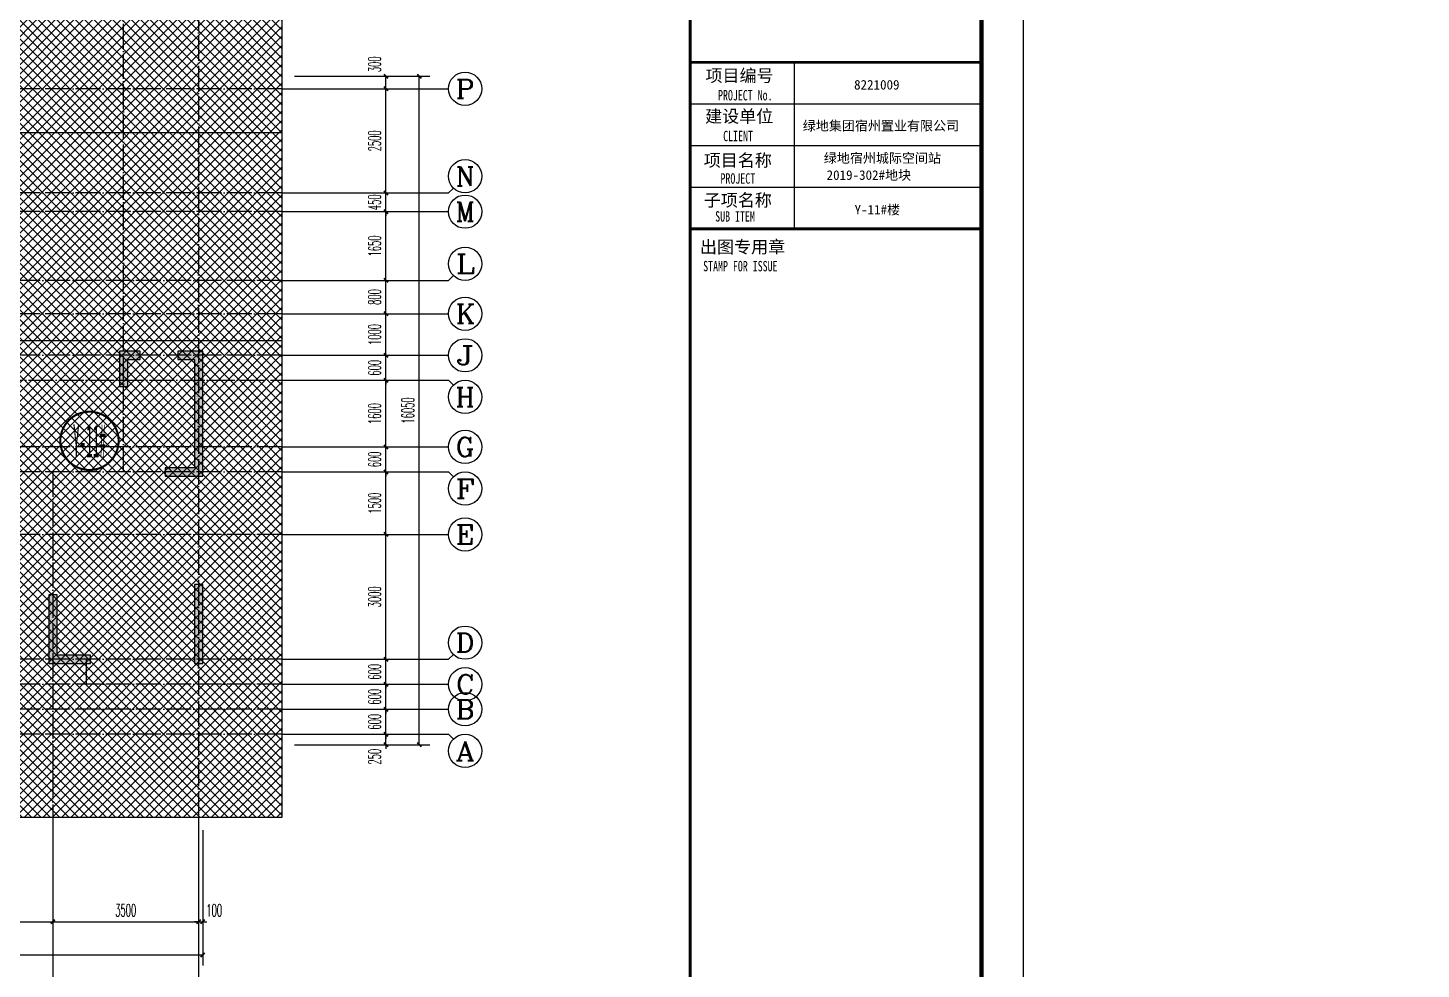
# Model space of a CAD drawing. Extents: x 27938 to 1507990, y 110129 to 923079.
# Drawn here: x 648709 to 682166, y 580484 to 603087 of the extents above; entities that cross this region are included whole.
import ezdxf
from ezdxf.enums import TextEntityAlignment as Align
from ezdxf.xclip import XClip

# ---------------------------------------------------------------- set-up
doc = ezdxf.new("R2010")
doc.units = 0
doc.header["$LTSCALE"] = 1000
doc.header["$MEASUREMENT"] = 0
doc.header["$XCLIPFRAME"] = 0
doc.linetypes.add('DOTE', pattern=[2.42, 2, -0.2, 0.02, -0.2])
for name, color, linetype in [('AXIS', 3, 'Continuous'), ('AXIS_TEXT', 7, 'Continuous'), ('COLUMN', 9, 'Continuous'), ('DIM_IDEN', 67, 'Continuous'), ('DOTE', 1, 'Continuous'), ('PUB_HATCH', 8, 'Continuous'), ('图框', 140, 'Continuous'), ('图签文字', 147, 'Continuous')]:
    doc.layers.add(name, color=color, linetype=linetype)
doc.layers.add('yichutu', color=7, linetype='Continuous', true_color=0xffffff, plot=False)
doc.layers.add('图签', color=147, linetype='Continuous', lineweight=18)
doc.layers.add('填充', color=251, linetype='Continuous', lineweight=5)
doc.styles.add('_TCH_AXIS', font='COMPLEX', dxfattribs={"bigfont": 'GBCBIG'})
doc.styles.add('_TCH_DIM_T3', font='SIMPLEX.shx', dxfattribs={"width": 0.494118, "bigfont": 'GBCBIG.shx'})
doc.styles.add('_TCH_LABEL', font='simhei.ttf')
doc.styles.add('COMPLEX', font='COMPLEX')
doc.styles.add('宋体', font='', dxfattribs={"height": 50})
doc.styles.add('建筑图签-1', font='simhei.ttf', dxfattribs={"width": 0.7})
doc.styles.get('宋体').set_extended_font_data('SimSun')
doc.dimstyles.new('_TCH_ARCH&&100', dxfattribs={"dimtxt": 297.5, "dimasz": 100, "dimexe": 250, "dimexo": 300, "dimgap": 126.25, "dimtad": 1, "dimdec": 0, "dimzin": 0, "dimdsep": 46, "dimtxsty": '_TCH_DIM_T3', "dimblk": 'ARCHTICK', "dimcen": 0.09, "dimclrt": 4, "dimazin": 2, "dimtfac": 1, "dimtdec": 0, "dimtix": 1, "dimtmove": 2, "dimatfit": 3, "dimfxl": 100, "dimtolj": 1, "dimtzin": 0, "dimarcsym": 0})

# ---------------------------------------------------------------- blocks, each defined once
blk = doc.blocks.new('GFDGFSDFGD')
at = {"layer": 'PUB_HATCH'}
for points in [[(469217, 373024), (468717, 373024), (468717, 372174), (468917, 372174), (468917, 372824), (469217, 372824)], [(470117, 373024), (470117, 372824), (470517, 372824), (470517, 370224), (469817, 370224), (469817, 370024), (470717, 370024), (470717, 373024)], [(470717, 367424), (470517, 367424), (470517, 365524), (470717, 365524)], [(468017, 365524), (468017, 365724), (467217, 365724), (467217, 367174), (467017, 367174), (467017, 365524)]]:
    blk.add_hatch(color=256, dxfattribs=at).paths.add_polyline_path(points)
at = {"layer": 'COLUMN', "color": 6}
for p, q in [((469217, 373024), (468717, 373024)), ((468717, 373024), (468717, 372174)), ((468917, 372174), (468917, 372824)), ((468917, 372824), (469217, 372824)), ((469217, 372824), (469217, 373024)), ((470117, 373024), (470117, 372824)), ((470717, 373024), (470117, 373024)), ((470117, 372824), (470517, 372824)), ((470517, 372824), (470517, 370224)), ((470717, 370024), (470717, 373024)), ((468717, 372174), (468917, 372174)), ((470517, 370224), (469817, 370224)), ((469817, 370224), (469817, 370024)), ((469817, 370024), (470717, 370024)), ((470717, 367424), (470517, 367424)), ((470517, 367424), (470517, 365524)), ((470717, 365524), (470717, 367424)), ((467217, 367174), (467017, 367174)), ((467017, 367174), (467017, 365524)), ((467217, 365724), (467217, 367174)), ((468017, 365724), (467217, 365724)), ((468017, 365524), (468017, 365724)), ((467017, 365524), (468017, 365524)), ((470517, 365524), (470717, 365524))]:
    blk.add_line(p, q, dxfattribs=at)
blk = doc.blocks.new('A$C74D73064')
at = {"layer": '填充'}
h = blk.add_hatch(dxfattribs=at)
h.set_pattern_fill('ANSI37', color=196, scale=100, style=0)
h.set_pattern_definition([(45, (-58932.6, 57522.26), (-112.2532, 112.2532), []), (135, (-58932.6, 57522.26), (-112.2532, -112.2532), [])])
h.paths.add_polyline_path([(117713, 26673.6), (117713, 25173.6), (115163, 25173.6), (115163, 23323.6), (112162.9, 23323.6), (112162.9, 21073.6), (113013, 21073.6), (113013, 17373.6), (117763, 17373.5), (117763, 16673.6), (120663, 16673.6), (120663, 18773.7), (120813, 18773.5), (120813, 20673.7), (120813, 20673.8), (120813, 26673.6)], flags=16)
h.paths.add_polyline_path([(122063.1, 24973.8), (120813, 24973.8), (120813, 26673.8), (122063.1, 26673.8)])
h.paths.add_polyline_path([(104713, 29573.6), (158713, 29573.6), (158713, 10073.6), (104713, 10073.6)])
at = {"color": 3}
blk.add_lwpolyline([(104713, 29573.6), (158713, 29573.6), (158713, 10073.6), (104713, 10073.6)], close=True, dxfattribs=at)
at = {"layer": 'DIM_IDEN', "const_width": 50}
blk.add_lwpolyline([(154792.4, 19119.8, 1), (153392.4, 19119.8, 1)], format="xyb", close=True, dxfattribs=at)
at = {"layer": 'DOTE', "color": 5}
for p, q in [((186069.2, 26519.3), (-82096.5, 26519.3)), ((186069.2, 21519.3), (-82096.5, 21519.3))]:
    blk.add_line(p, q, dxfattribs=at)
blk.add_blockref('GFDGFSDFGD', (-313903.5, -351750.1))
at = {"layer": 'DIM_IDEN', "color": 7, "style": '_TCH_LABEL', "width": 0.278125}
blk.add_text('Y-11#', height=791.96, dxfattribs=at).set_placement((153696.4, 18723.8), (154488.4, 18723.8), align=Align.FIT)
blk = doc.blocks.new('HFHFTHFD')
at = {"layer": 'DOTE', "color": 0, "linetype": 'DOTE', "ltscale": 0.3}
for p, q in [((468817, 601749), (468817, 612949)), ((470617, 612949), (470617, 593449)), ((472617, 610949), (418617, 610949)), ((472617, 608449), (418617, 608449)), ((472617, 607999), (418617, 607999)), ((472617, 606349), (418617, 606349)), ((472617, 605549), (418617, 605549)), ((472617, 604549), (418617, 604549)), ((418617, 603949), (472617, 603949)), ((472617, 602349), (418617, 602349)), ((472617, 601749), (418617, 601749)), ((467117, 601749), (467117, 593449)), ((472617, 600249), (418617, 600249)), ((472617, 597249), (418617, 597249)), ((467917, 597249), (467917, 596649)), ((472617, 596649), (418617, 596649)), ((472617, 596049), (418617, 596049)), ((472617, 595449), (418617, 595449))]:
    blk.add_line(p, q, dxfattribs=at)
blk = doc.blocks.new('TK')
at = {"layer": '图框'}
blk.add_lwpolyline([(465375, 548714), (549475, 548714), (549475, 489314), (465375, 489314)], close=True, dxfattribs=at)
blk.add_lwpolyline([(465375, 548714), (549475, 548714), (549475, 489314), (465375, 489314)], close=True, dxfattribs=at)
at = {"layer": '图框', "const_width": 100}
blk.add_lwpolyline([(548475, 490314), (548475, 547714), (467875, 547714), (467875, 490314)], close=True, dxfattribs=at)
at = {"layer": '图框'}
for points, const_width in [([(541480, 490314), (541480, 547714)], 70), ([(541480, 525414), (548480, 525414)], 70), ([(541480, 525414), (548480, 525414)], 70), ([(543980, 521414), (543980, 525414)], 35), ([(541480, 524414), (548480, 524414)], 35), ([(541480, 523414), (548480, 523414)], 35), ([(541480, 522414), (548480, 522414)], 35), ([(548480, 521414), (541480, 521414)], 70)]:
    blk.add_lwpolyline(points, dxfattribs=dict(at, const_width=const_width))
at = {"layer": '图框', "style": '建筑图签-1', "width": 0.7}
for s, p in [('PROJECT No.', (542150, 524499, -1799)), ('CLIENT', (542274, 523520)), ('PROJECT', (542209, 522500)), ('SUB ITEM', (542082, 521589)), ('STAMP FOR ISSUE', (541793, 520395))]:
    blk.add_text(s, height=250, dxfattribs=at).set_placement(p)
at = {"layer": '图签', "color": 2, "style": '宋体'}
for s, height, p in [('8221009', 229.3, (545417, 524761)), ('绿地集团宿州置业有限公司', 229.34, (544185, 523776)), ('绿地宿州城际空间站', 229.3, (544690, 523001)), ('2019-302#地块', 229.34, (544757, 522592)), ('Y-11#楼', 229.3, (545429, 521761))]:
    blk.add_text(s, height=height, dxfattribs=at).set_placement(p)
at = {"layer": '图签文字', "color": 7, "style": '建筑图签-1'}
for s, p in [('项目编号', (541848, 524946)), ('建设单位', (541840, 523969)), ('项目名称', (541807, 522911)), ('子项名称', (541807, 521954)), ('出图专用章', (541716, 520832))]:
    blk.add_text(s, height=300, dxfattribs=at).set_placement(p)
blk = doc.blocks.new('yct-841-594-84100-59399.9999999999-100-1000.0')
at = {"layer": 'yichutu', "color": 7, "true_color": 0xffffff}
blk.add_lwpolyline([(0, 0), (0, 59400), (84100, 59400), (84100, 0)], close=True, dxfattribs=at)
blk = doc.blocks.new('_ArchTick')
at = {"color": 0, "linetype": 'ByBlock', "const_width": 0.4}
blk.add_lwpolyline([(-0.5, -0.5), (0.5, 0.5)], dxfattribs=at)
blk = doc.blocks.new('*D317')
at = {"layer": 'AXIS', "color": 0, "lineweight": -2}
for p, q in [((657309, 586124), (657309, 586224)), ((655109, 586124), (657559, 586124)), ((655109, 585874), (657559, 585874)), ((657309, 585874), (657309, 586124)), ((657309, 585874), (657309, 585774))]:
    blk.add_line(p, q, dxfattribs=at)
at = {"layer": 'Defpoints', "color": 0}
for p in [(654809, 586124), (654809, 585874), (657309, 586124)]:
    blk.add_point(p, dxfattribs=at)
at = {"layer": 'AXIS', "color": 0, "lineweight": -2, "xscale": 100, "yscale": 100, "zscale": 100}
for p, rotation in [((657309, 586124), 270), ((657309, 585874), 90)]:
    blk.add_blockref('_ArchTick', p, dxfattribs=dict(at, rotation=rotation))
at = {"layer": 'AXIS', "color": 4, "insert": (657034, 585585), "char_height": 297.5, "attachment_point": 5, "rotation": 90, "style": '_TCH_DIM_T3'}
blk.add_mtext('\\A1;250', dxfattribs=at)
blk = doc.blocks.new('*D318')
at = {"layer": 'AXIS', "color": 0, "lineweight": -2}
for p, q in [((657309, 586724), (657309, 586824)), ((655109, 586724), (657559, 586724)), ((657309, 586124), (657309, 586724)), ((655109, 586124), (657559, 586124)), ((657309, 586124), (657309, 586024))]:
    blk.add_line(p, q, dxfattribs=at)
at = {"layer": 'Defpoints', "color": 0}
for p in [(654809, 586724), (657309, 586724), (654809, 586124)]:
    blk.add_point(p, dxfattribs=at)
at = {"layer": 'AXIS', "color": 0, "lineweight": -2, "xscale": 100, "yscale": 100, "zscale": 100}
for p, rotation in [((657309, 586724), 270), ((657309, 586124), 90)]:
    blk.add_blockref('_ArchTick', p, dxfattribs=dict(at, rotation=rotation))
at = {"layer": 'AXIS', "color": 4, "insert": (657034, 586424), "char_height": 297.5, "attachment_point": 5, "rotation": 90, "style": '_TCH_DIM_T3'}
blk.add_mtext('\\A1;600', dxfattribs=at)
blk = doc.blocks.new('*D319')
at = {"layer": 'AXIS', "color": 0, "lineweight": -2}
for p, q in [((655109, 587324), (657559, 587324)), ((657309, 587324), (657309, 587424)), ((657309, 586724), (657309, 587324)), ((655109, 586724), (657559, 586724)), ((657309, 586724), (657309, 586624))]:
    blk.add_line(p, q, dxfattribs=at)
at = {"layer": 'Defpoints', "color": 0}
for p in [(654809, 587324), (657309, 587324), (654809, 586724)]:
    blk.add_point(p, dxfattribs=at)
at = {"layer": 'AXIS', "color": 0, "lineweight": -2, "xscale": 100, "yscale": 100, "zscale": 100}
for p, rotation in [((657309, 587324), 270), ((657309, 586724), 90)]:
    blk.add_blockref('_ArchTick', p, dxfattribs=dict(at, rotation=rotation))
at = {"layer": 'AXIS', "color": 4, "insert": (657034, 587024), "char_height": 297.5, "attachment_point": 5, "rotation": 90, "style": '_TCH_DIM_T3'}
blk.add_mtext('\\A1;600', dxfattribs=at)
blk = doc.blocks.new('*D320')
at = {"layer": 'AXIS', "color": 0, "lineweight": -2}
for p, q in [((655109, 587924), (657559, 587924)), ((657309, 587924), (657309, 588024)), ((657309, 587324), (657309, 587924)), ((655109, 587324), (657559, 587324)), ((657309, 587324), (657309, 587224))]:
    blk.add_line(p, q, dxfattribs=at)
at = {"layer": 'Defpoints', "color": 0}
for p in [(654809, 587924), (657309, 587924), (654809, 587324)]:
    blk.add_point(p, dxfattribs=at)
at = {"layer": 'AXIS', "color": 0, "lineweight": -2, "xscale": 100, "yscale": 100, "zscale": 100}
for p, rotation in [((657309, 587924), 270), ((657309, 587324), 90)]:
    blk.add_blockref('_ArchTick', p, dxfattribs=dict(at, rotation=rotation))
at = {"layer": 'AXIS', "color": 4, "insert": (657034, 587624), "char_height": 297.5, "attachment_point": 5, "rotation": 90, "style": '_TCH_DIM_T3'}
blk.add_mtext('\\A1;600', dxfattribs=at)
blk = doc.blocks.new('*D321')
at = {"layer": 'AXIS', "color": 0, "lineweight": -2}
for p, q in [((655109, 590924), (657559, 590924)), ((657309, 587924), (657309, 590924)), ((655109, 587924), (657559, 587924))]:
    blk.add_line(p, q, dxfattribs=at)
at = {"layer": 'Defpoints', "color": 0}
for p in [(654809, 590924), (657309, 590924), (654809, 587924)]:
    blk.add_point(p, dxfattribs=at)
at = {"layer": 'AXIS', "color": 0, "lineweight": -2, "xscale": 100, "yscale": 100, "zscale": 100}
for p, rotation in [((657309, 590924), 90), ((657309, 587924), 270)]:
    blk.add_blockref('_ArchTick', p, dxfattribs=dict(at, rotation=rotation))
at = {"layer": 'AXIS', "color": 4, "insert": (657034, 589424), "char_height": 297.5, "attachment_point": 5, "rotation": 90, "style": '_TCH_DIM_T3'}
blk.add_mtext('\\A1;3000', dxfattribs=at)
blk = doc.blocks.new('*D322')
at = {"layer": 'AXIS', "color": 0, "lineweight": -2}
for p, q in [((655109, 592424), (657559, 592424)), ((657309, 590924), (657309, 592424)), ((655109, 590924), (657559, 590924))]:
    blk.add_line(p, q, dxfattribs=at)
at = {"layer": 'Defpoints', "color": 0}
for p in [(654809, 592424), (657309, 592424), (654809, 590924)]:
    blk.add_point(p, dxfattribs=at)
at = {"layer": 'AXIS', "color": 0, "lineweight": -2, "xscale": 100, "yscale": 100, "zscale": 100}
for p, rotation in [((657309, 592424), 90), ((657309, 590924), 270)]:
    blk.add_blockref('_ArchTick', p, dxfattribs=dict(at, rotation=rotation))
at = {"layer": 'AXIS', "color": 4, "insert": (657034, 591674), "char_height": 297.5, "attachment_point": 5, "rotation": 90, "style": '_TCH_DIM_T3'}
blk.add_mtext('\\A1;1500', dxfattribs=at)
blk = doc.blocks.new('*D323')
at = {"layer": 'AXIS', "color": 0, "lineweight": -2}
for p, q in [((655109, 593024), (657559, 593024)), ((657309, 593024), (657309, 593124)), ((657309, 592424), (657309, 593024)), ((655109, 592424), (657559, 592424)), ((657309, 592424), (657309, 592324))]:
    blk.add_line(p, q, dxfattribs=at)
at = {"layer": 'Defpoints', "color": 0}
for p in [(654809, 593024), (657309, 593024), (654809, 592424)]:
    blk.add_point(p, dxfattribs=at)
at = {"layer": 'AXIS', "color": 0, "lineweight": -2, "xscale": 100, "yscale": 100, "zscale": 100}
for p, rotation in [((657309, 593024), 270), ((657309, 592424), 90)]:
    blk.add_blockref('_ArchTick', p, dxfattribs=dict(at, rotation=rotation))
at = {"layer": 'AXIS', "color": 4, "insert": (657034, 592724), "char_height": 297.5, "attachment_point": 5, "rotation": 90, "style": '_TCH_DIM_T3'}
blk.add_mtext('\\A1;600', dxfattribs=at)
blk = doc.blocks.new('*D324')
at = {"layer": 'AXIS', "color": 0, "lineweight": -2}
for p, q in [((655109, 594624), (657559, 594624)), ((657309, 593024), (657309, 594624)), ((655109, 593024), (657559, 593024))]:
    blk.add_line(p, q, dxfattribs=at)
at = {"layer": 'Defpoints', "color": 0}
for p in [(654809, 594624), (657309, 594624), (654809, 593024)]:
    blk.add_point(p, dxfattribs=at)
at = {"layer": 'AXIS', "color": 0, "lineweight": -2, "xscale": 100, "yscale": 100, "zscale": 100}
for p, rotation in [((657309, 594624), 90), ((657309, 593024), 270)]:
    blk.add_blockref('_ArchTick', p, dxfattribs=dict(at, rotation=rotation))
at = {"layer": 'AXIS', "color": 4, "insert": (657034, 593824), "char_height": 297.5, "attachment_point": 5, "rotation": 90, "style": '_TCH_DIM_T3'}
blk.add_mtext('\\A1;1600', dxfattribs=at)
blk = doc.blocks.new('*D325')
at = {"layer": 'AXIS', "color": 0, "lineweight": -2}
for p, q in [((655109, 595224), (657559, 595224)), ((657309, 595224), (657309, 595324)), ((657309, 594624), (657309, 595224)), ((655109, 594624), (657559, 594624)), ((657309, 594624), (657309, 594524))]:
    blk.add_line(p, q, dxfattribs=at)
at = {"layer": 'Defpoints', "color": 0}
for p in [(654809, 595224), (657309, 595224), (654809, 594624)]:
    blk.add_point(p, dxfattribs=at)
at = {"layer": 'AXIS', "color": 0, "lineweight": -2, "xscale": 100, "yscale": 100, "zscale": 100}
for p, rotation in [((657309, 595224), 270), ((657309, 594624), 90)]:
    blk.add_blockref('_ArchTick', p, dxfattribs=dict(at, rotation=rotation))
at = {"layer": 'AXIS', "color": 4, "insert": (657034, 594924), "char_height": 297.5, "attachment_point": 5, "rotation": 90, "style": '_TCH_DIM_T3'}
blk.add_mtext('\\A1;600', dxfattribs=at)
blk = doc.blocks.new('*D326')
at = {"layer": 'AXIS', "color": 0, "lineweight": -2}
for p, q in [((655109, 596224), (657559, 596224)), ((657309, 595224), (657309, 596224)), ((655109, 595224), (657559, 595224))]:
    blk.add_line(p, q, dxfattribs=at)
at = {"layer": 'Defpoints', "color": 0}
for p in [(654809, 596224), (657309, 596224), (654809, 595224)]:
    blk.add_point(p, dxfattribs=at)
at = {"layer": 'AXIS', "color": 0, "lineweight": -2, "xscale": 100, "yscale": 100, "zscale": 100}
for p, rotation in [((657309, 596224), 90), ((657309, 595224), 270)]:
    blk.add_blockref('_ArchTick', p, dxfattribs=dict(at, rotation=rotation))
at = {"layer": 'AXIS', "color": 4, "insert": (657034, 595724), "char_height": 297.5, "attachment_point": 5, "rotation": 90, "style": '_TCH_DIM_T3'}
blk.add_mtext('\\A1;1000', dxfattribs=at)
blk = doc.blocks.new('*D327')
at = {"layer": 'AXIS', "color": 0, "lineweight": -2}
for p, q in [((655109, 597024), (657559, 597024)), ((657309, 596224), (657309, 597024)), ((655109, 596224), (657559, 596224))]:
    blk.add_line(p, q, dxfattribs=at)
at = {"layer": 'Defpoints', "color": 0}
for p in [(654809, 597024), (657309, 597024), (654809, 596224)]:
    blk.add_point(p, dxfattribs=at)
at = {"layer": 'AXIS', "color": 0, "lineweight": -2, "xscale": 100, "yscale": 100, "zscale": 100}
for p, rotation in [((657309, 597024), 90), ((657309, 596224), 270)]:
    blk.add_blockref('_ArchTick', p, dxfattribs=dict(at, rotation=rotation))
at = {"layer": 'AXIS', "color": 4, "insert": (657034, 596624), "char_height": 297.5, "attachment_point": 5, "rotation": 90, "style": '_TCH_DIM_T3'}
blk.add_mtext('\\A1;800', dxfattribs=at)
blk = doc.blocks.new('*D328')
at = {"layer": 'AXIS', "color": 0, "lineweight": -2}
for p, q in [((655109, 598674), (657559, 598674)), ((657309, 597024), (657309, 598674)), ((655109, 597024), (657559, 597024))]:
    blk.add_line(p, q, dxfattribs=at)
at = {"layer": 'Defpoints', "color": 0}
for p in [(654809, 598674), (657309, 598674), (654809, 597024)]:
    blk.add_point(p, dxfattribs=at)
at = {"layer": 'AXIS', "color": 0, "lineweight": -2, "xscale": 100, "yscale": 100, "zscale": 100}
for p, rotation in [((657309, 598674), 90), ((657309, 597024), 270)]:
    blk.add_blockref('_ArchTick', p, dxfattribs=dict(at, rotation=rotation))
at = {"layer": 'AXIS', "color": 4, "insert": (657034, 597849), "char_height": 297.5, "attachment_point": 5, "rotation": 90, "style": '_TCH_DIM_T3'}
blk.add_mtext('\\A1;1650', dxfattribs=at)
blk = doc.blocks.new('*D329')
at = {"layer": 'AXIS', "color": 0, "lineweight": -2}
for p, q in [((657309, 599124), (657309, 599224)), ((655109, 599124), (657559, 599124)), ((657309, 598674), (657309, 599124)), ((655109, 598674), (657559, 598674)), ((657309, 598674), (657309, 598574))]:
    blk.add_line(p, q, dxfattribs=at)
at = {"layer": 'Defpoints', "color": 0}
for p in [(654809, 599124), (657309, 599124), (654809, 598674)]:
    blk.add_point(p, dxfattribs=at)
at = {"layer": 'AXIS', "color": 0, "lineweight": -2, "xscale": 100, "yscale": 100, "zscale": 100}
for p, rotation in [((657309, 599124), 270), ((657309, 598674), 90)]:
    blk.add_blockref('_ArchTick', p, dxfattribs=dict(at, rotation=rotation))
at = {"layer": 'AXIS', "color": 4, "insert": (657034, 598899), "char_height": 297.5, "attachment_point": 5, "rotation": 90, "style": '_TCH_DIM_T3'}
blk.add_mtext('\\A1;450', dxfattribs=at)
blk = doc.blocks.new('*D330')
at = {"layer": 'AXIS', "color": 0, "lineweight": -2}
for p, q in [((655109, 601624), (657559, 601624)), ((657309, 599124), (657309, 601624)), ((655109, 599124), (657559, 599124))]:
    blk.add_line(p, q, dxfattribs=at)
at = {"layer": 'Defpoints', "color": 0}
for p in [(654809, 601624), (657309, 601624), (654809, 599124)]:
    blk.add_point(p, dxfattribs=at)
at = {"layer": 'AXIS', "color": 0, "lineweight": -2, "xscale": 100, "yscale": 100, "zscale": 100}
for p, rotation in [((657309, 601624), 90), ((657309, 599124), 270)]:
    blk.add_blockref('_ArchTick', p, dxfattribs=dict(at, rotation=rotation))
at = {"layer": 'AXIS', "color": 4, "insert": (657034, 600374), "char_height": 297.5, "attachment_point": 5, "rotation": 90, "style": '_TCH_DIM_T3'}
blk.add_mtext('\\A1;2500', dxfattribs=at)
blk = doc.blocks.new('*D331')
at = {"layer": 'AXIS', "color": 0, "lineweight": -2}
for p, q in [((655109, 601924), (657559, 601924)), ((657309, 601624), (657309, 601924)), ((655109, 601624), (657559, 601624))]:
    blk.add_line(p, q, dxfattribs=at)
at = {"layer": 'Defpoints', "color": 0}
for p in [(654809, 601924), (657309, 601924), (654809, 601624)]:
    blk.add_point(p, dxfattribs=at)
at = {"layer": 'AXIS', "color": 0, "lineweight": -2, "xscale": 100, "yscale": 100, "zscale": 100}
for p, rotation in [((657309, 601924), 90), ((657309, 601624), 270)]:
    blk.add_blockref('_ArchTick', p, dxfattribs=dict(at, rotation=rotation))
at = {"layer": 'AXIS', "color": 4, "insert": (657034, 602213), "char_height": 297.5, "attachment_point": 5, "rotation": 90, "style": '_TCH_DIM_T3'}
blk.add_mtext('\\A1;300', dxfattribs=at)
blk = doc.blocks.new('*D332')
at = {"layer": 'AXIS', "color": 0, "lineweight": -2}
for p, q in [((655109, 601924), (658359, 601924)), ((658109, 585874), (658109, 601924)), ((655109, 585874), (658359, 585874))]:
    blk.add_line(p, q, dxfattribs=at)
at = {"layer": 'Defpoints', "color": 0}
for p in [(654809, 601924), (658109, 601924), (654809, 585874)]:
    blk.add_point(p, dxfattribs=at)
at = {"layer": 'AXIS', "color": 0, "lineweight": -2, "xscale": 100, "yscale": 100, "zscale": 100}
for p, rotation in [((658109, 601924), 90), ((658109, 585874), 270)]:
    blk.add_blockref('_ArchTick', p, dxfattribs=dict(at, rotation=rotation))
at = {"layer": 'AXIS', "color": 4, "insert": (657834, 593899), "char_height": 297.5, "attachment_point": 5, "rotation": 90, "style": '_TCH_DIM_T3'}
blk.add_mtext('\\A1;16050', dxfattribs=at)
blk = doc.blocks.new('*D374')
at = {"layer": 'AXIS', "color": 0, "lineweight": -2}
for p, q in [((652809, 583824), (652809, 581374)), ((652909, 583824), (652909, 581374)), ((652809, 581624), (652709, 581624)), ((652809, 581624), (652909, 581624)), ((652909, 581624), (653009, 581624))]:
    blk.add_line(p, q, dxfattribs=at)
at = {"layer": 'Defpoints', "color": 0}
for p in [(652809, 584124), (652909, 584124), (652909, 581624)]:
    blk.add_point(p, dxfattribs=at)
at = {"layer": 'AXIS', "color": 0, "lineweight": -2, "xscale": 100, "yscale": 100, "zscale": 100}
blk.add_blockref('_ArchTick', (652809, 581624), dxfattribs=at)
at = {"layer": 'AXIS', "color": 0, "lineweight": -2, "xscale": 100, "yscale": 100, "zscale": 100, "rotation": 180}
blk.add_blockref('_ArchTick', (652909, 581624), dxfattribs=at)
at = {"layer": 'AXIS', "color": 4, "insert": (653184, 581899), "char_height": 297.5, "attachment_point": 5, "style": '_TCH_DIM_T3'}
blk.add_mtext('\\A1;100', dxfattribs=at)
blk = doc.blocks.new('*D375')
at = {"layer": 'AXIS', "color": 0, "lineweight": -2}
for p, q in [((649309, 583824), (649309, 581374)), ((652809, 583824), (652809, 581374)), ((649309, 581624), (652809, 581624))]:
    blk.add_line(p, q, dxfattribs=at)
at = {"layer": 'Defpoints', "color": 0}
for p in [(649309, 584124), (652809, 584124), (652809, 581624)]:
    blk.add_point(p, dxfattribs=at)
at = {"layer": 'AXIS', "color": 0, "lineweight": -2, "xscale": 100, "yscale": 100, "zscale": 100, "rotation": 180}
blk.add_blockref('_ArchTick', (649309, 581624), dxfattribs=at)
at = {"layer": 'AXIS', "color": 0, "lineweight": -2, "xscale": 100, "yscale": 100, "zscale": 100}
blk.add_blockref('_ArchTick', (652809, 581624), dxfattribs=at)
at = {"layer": 'AXIS', "color": 4, "insert": (651059, 581899), "char_height": 297.5, "attachment_point": 5, "style": '_TCH_DIM_T3'}
blk.add_mtext('\\A1;3500', dxfattribs=at)
blk = doc.blocks.new('*D376')
at = {"layer": 'AXIS', "color": 0, "lineweight": -2}
for p, q in [((643509, 583824), (643509, 581374)), ((649309, 583824), (649309, 581374)), ((643509, 581624), (649309, 581624))]:
    blk.add_line(p, q, dxfattribs=at)
at = {"layer": 'Defpoints', "color": 0}
for p in [(643509, 584124), (649309, 584124), (649309, 581624)]:
    blk.add_point(p, dxfattribs=at)
at = {"layer": 'AXIS', "color": 0, "lineweight": -2, "xscale": 100, "yscale": 100, "zscale": 100, "rotation": 180}
blk.add_blockref('_ArchTick', (643509, 581624), dxfattribs=at)
at = {"layer": 'AXIS', "color": 0, "lineweight": -2, "xscale": 100, "yscale": 100, "zscale": 100}
blk.add_blockref('_ArchTick', (649309, 581624), dxfattribs=at)
at = {"layer": 'AXIS', "color": 4, "insert": (646409, 581899), "char_height": 297.5, "attachment_point": 5, "style": '_TCH_DIM_T3'}
blk.add_mtext('\\A1;5800', dxfattribs=at)
blk = doc.blocks.new('*D388')
at = {"layer": 'AXIS', "color": 0, "lineweight": -2}
for p, q in [((602709, 583824), (602709, 580574)), ((652909, 583824), (652909, 580574)), ((602709, 580824), (652909, 580824))]:
    blk.add_line(p, q, dxfattribs=at)
at = {"layer": 'Defpoints', "color": 0}
for p in [(602709, 584124), (652909, 584124), (652909, 580824)]:
    blk.add_point(p, dxfattribs=at)
at = {"layer": 'AXIS', "color": 0, "lineweight": -2, "xscale": 100, "yscale": 100, "zscale": 100, "rotation": 180}
blk.add_blockref('_ArchTick', (602709, 580824), dxfattribs=at)
at = {"layer": 'AXIS', "color": 0, "lineweight": -2, "xscale": 100, "yscale": 100, "zscale": 100}
blk.add_blockref('_ArchTick', (652909, 580824), dxfattribs=at)
at = {"layer": 'AXIS', "color": 4, "insert": (627809, 581099), "char_height": 297.5, "attachment_point": 5, "style": '_TCH_DIM_T3'}
blk.add_mtext('\\A1;50200', dxfattribs=at)
blk = doc.blocks.new('_AXISO')
blk.add_circle((0, 0), 0.5)
at = {"layer": 'AXIS_TEXT', "style": 'COMPLEX', "width": 1.041667}
blk.add_attdef('A', text='', height=0.56, dxfattribs=at).set_placement((-0.25, -0.28), (0.25, -0.28), align=Align.FIT)

msp = doc.modelspace()

# ---------------------------------------------------------------- linework, layer by layer
at = {"layer": 'AXIS', "color": 8}
for p, q in [((654809.4, 601623.7), (658809.4, 601623.7)), ((658926.6, 599240.9), (658809.4, 599123.7)), ((654809.4, 599123.7), (658809.4, 599123.7)), ((654809.4, 598673.7), (658809.4, 598673.7)), ((654809.4, 597023.7), (658809.4, 597023.7)), ((658926.6, 597140.9), (658809.4, 597023.7)), ((654809.4, 596223.7), (658809.4, 596223.7)), ((654809.4, 595223.7), (658809.4, 595223.7)), ((654809.4, 594624), (658809.4, 594624)), ((658926.6, 594506.9), (658809.4, 594624)), ((654809.4, 593023.7), (658809.4, 593023.7)), ((654809.4, 592423.7), (658809.4, 592423.7)), ((658926.6, 592306.6), (658809.4, 592423.7)), ((654809.4, 590923.7), (658809.4, 590923.7)), ((654809.4, 587923.7), (658809.4, 587923.7)), ((658926.6, 588040.9), (658809.4, 587923.7)), ((654809.4, 587323.7), (658809.4, 587323.7)), ((654809.4, 586723.7), (658809.4, 586723.7)), ((654809.4, 586123.7), (658809.4, 586123.7)), ((658926.6, 586006.6), (658809.4, 586123.7)), ((649309.4, 584123.7), (649309.4, 580123.7)), ((652809.4, 584123.7), (652809.4, 580123.7))]:
    msp.add_line(p, q, dxfattribs=at)

# ---------------------------------------------------------------- block references
msp.add_blockref('TK', (123131.9, 76845.5))
at = {"color": 8}
ref = msp.add_blockref('A$C74D73064', (496096.4, 574050.2), dxfattribs=at)
XClip(ref).set_block_clipping_path([(104713.0339338902, 10073.5896271096), (158713.0208014316, 29573.5896259328)])
at = {"color": 169}
msp.add_blockref('HFHFTHFD', (182192.8, -9325.1), dxfattribs=at)
at = {"color": 8}
msp.add_blockref('GFDGFSDFGD', (182192.8, 222300), dxfattribs=at)
at = {"layer": 'AXIS', "color": 8}
ref = msp.add_blockref('_AXISO', (659209.4, 601623.7), dxfattribs=dict(at, xscale=800, yscale=800, zscale=800))
ref.add_attrib('A', 'P', dxfattribs={"layer": 'AXIS_TEXT', "color": 8, "ltscale": 0.5, "height": 452.5, "style": '_TCH_AXIS', "width": 1.235294}).set_placement((658983.1, 601397.5), (659435.7, 601397.5), align=Align.FIT)
ref = msp.add_blockref('_AXISO', (659209.4, 599523.7), dxfattribs=dict(at, xscale=800, yscale=800, zscale=800))
ref.add_attrib('A', 'N', dxfattribs={"layer": 'AXIS_TEXT', "color": 8, "ltscale": 0.5, "height": 452.5, "style": '_TCH_AXIS', "width": 1.105263}).set_placement((658983.1, 599297.5), (659435.7, 599297.5), align=Align.FIT)
ref = msp.add_blockref('_AXISO', (659209.4, 598673.7), dxfattribs=dict(at, xscale=800, yscale=800, zscale=800))
ref.add_attrib('A', 'M', dxfattribs={"layer": 'AXIS_TEXT', "color": 8, "ltscale": 0.5, "height": 452.5, "style": '_TCH_AXIS'}).set_placement((658983.1, 598447.5), (659435.7, 598447.5), align=Align.FIT)
ref = msp.add_blockref('_AXISO', (659209.4, 597423.7), dxfattribs=dict(at, xscale=800, yscale=800, zscale=800))
ref.add_attrib('A', 'L', dxfattribs={"layer": 'AXIS_TEXT', "color": 8, "ltscale": 0.5, "height": 452.5, "style": '_TCH_AXIS', "width": 1.4}).set_placement((658983.1, 597197.5), (659435.7, 597197.5), align=Align.FIT)
ref = msp.add_blockref('_AXISO', (659209.4, 596223.7), dxfattribs=dict(at, xscale=800, yscale=800, zscale=800))
ref.add_attrib('A', 'K', dxfattribs={"layer": 'AXIS_TEXT', "color": 8, "ltscale": 0.5, "height": 452.5, "style": '_TCH_AXIS', "width": 1.105263}).set_placement((658983.1, 595997.5), (659435.7, 595997.5), align=Align.FIT)
ref = msp.add_blockref('_AXISO', (659209.4, 595223.7), dxfattribs=dict(at, xscale=800, yscale=800, zscale=800))
ref.add_attrib('A', 'J', dxfattribs={"layer": 'AXIS_TEXT', "color": 8, "ltscale": 0.5, "height": 452.5, "style": '_TCH_AXIS', "width": 1.909091}).set_placement((658983.1, 594997.5), (659435.7, 594997.5), align=Align.FIT)
ref = msp.add_blockref('_AXISO', (659209.4, 594224), dxfattribs=dict(at, xscale=800, yscale=800, zscale=800))
ref.add_attrib('A', 'H', dxfattribs={"layer": 'AXIS_TEXT', "color": 8, "ltscale": 0.5, "height": 452.5, "style": '_TCH_AXIS', "width": 1.05}).set_placement((658983.1, 593997.7), (659435.7, 593997.7), align=Align.FIT)
ref = msp.add_blockref('_AXISO', (659209.4, 593023.7), dxfattribs=dict(at, xscale=800, yscale=800, zscale=800))
ref.add_attrib('A', 'G', dxfattribs={"layer": 'AXIS_TEXT', "color": 8, "ltscale": 0.5, "height": 452.5, "style": '_TCH_AXIS', "width": 1.166667}).set_placement((658983.1, 592797.5), (659435.7, 592797.5), align=Align.FIT)
ref = msp.add_blockref('_AXISO', (659209.4, 592023.7), dxfattribs=dict(at, xscale=800, yscale=800, zscale=800))
ref.add_attrib('A', 'F', dxfattribs={"layer": 'AXIS_TEXT', "color": 8, "ltscale": 0.5, "height": 452.5, "style": '_TCH_AXIS', "width": 1.3125}).set_placement((658983.1, 591797.5), (659435.7, 591797.5), align=Align.FIT)
ref = msp.add_blockref('_AXISO', (659209.4, 590923.7), dxfattribs=dict(at, xscale=800, yscale=800, zscale=800))
ref.add_attrib('A', 'E', dxfattribs={"layer": 'AXIS_TEXT', "color": 8, "ltscale": 0.5, "height": 452.5, "style": '_TCH_AXIS', "width": 1.3125}).set_placement((658983.1, 590697.5), (659435.7, 590697.5), align=Align.FIT)
ref = msp.add_blockref('_AXISO', (659209.4, 588323.7), dxfattribs=dict(at, xscale=800, yscale=800, zscale=800))
ref.add_attrib('A', 'D', dxfattribs={"layer": 'AXIS_TEXT', "color": 8, "ltscale": 0.5, "height": 452.5, "style": '_TCH_AXIS', "width": 1.235294}).set_placement((658983.1, 588097.5), (659435.7, 588097.5), align=Align.FIT)
ref = msp.add_blockref('_AXISO', (659209.4, 587323.7), dxfattribs=dict(at, xscale=800, yscale=800, zscale=800))
ref.add_attrib('A', 'C', dxfattribs={"layer": 'AXIS_TEXT', "color": 8, "ltscale": 0.5, "height": 452.5, "style": '_TCH_AXIS', "width": 1.4}).set_placement((658983.1, 587097.5), (659435.7, 587097.5), align=Align.FIT)
ref = msp.add_blockref('_AXISO', (659209.4, 586723.7), dxfattribs=dict(at, xscale=800, yscale=800, zscale=800))
ref.add_attrib('A', 'B', dxfattribs={"layer": 'AXIS_TEXT', "color": 8, "ltscale": 0.5, "height": 452.5, "style": '_TCH_AXIS', "width": 1.235294}).set_placement((658983.1, 586497.5), (659435.7, 586497.5), align=Align.FIT)
ref = msp.add_blockref('_AXISO', (659209.4, 585723.7), dxfattribs=dict(at, xscale=800, yscale=800, zscale=800))
ref.add_attrib('A', 'A', dxfattribs={"layer": 'AXIS_TEXT', "color": 8, "ltscale": 0.5, "height": 452.5, "style": '_TCH_AXIS', "width": 1.166667}).set_placement((658983.1, 585497.5), (659435.7, 585497.5), align=Align.FIT)
at = {"layer": 'yichutu'}
msp.add_blockref('yct-841-594-84100-59399.9999999999-100-1000.0', (588506.9, 566159.2), dxfattribs=at)

# ---------------------------------------------------------------- dimensions: what is measured, and where the dimension line sits
at = {"layer": 'AXIS', "color": 8}
for base, p1, p2, angle, picture, middle in [((657309.4, 601923.7), (654809.4, 601623.7), (654809.4, 601923.7), 90, '*D331', (657034.4, 602212.7)), ((657309.4, 586123.7), (654809.4, 585873.7), (654809.4, 586123.7), 90, '*D317', (657034.4, 585584.7)), ((652909.4, 581623.7), (652809.4, 584123.7), (652909.4, 584123.7), 0, '*D374', (653184.4, 581898.7))]:
    dim = msp.add_linear_dim(base=base, p1=p1, p2=p2, angle=angle, dimstyle='_TCH_ARCH&&100', dxfattribs=at)
    dim.commit()
    dim.dimension.update_dxf_attribs({"geometry": picture, "text_midpoint": middle, "dimtype": 129})
for p1, p2, distance, picture, middle in [((654809.4, 585873.7), (654809.4, 601923.7), -3300, '*D332', (657834.4, 593898.7)), ((654809.4, 599123.7), (654809.4, 601623.7), -2500, '*D330', (657034.4, 600373.7)), ((654809.4, 598673.7), (654809.4, 599123.7), -2500, '*D329', (657034.4, 598898.7)), ((654809.4, 597023.7), (654809.4, 598673.7), -2500, '*D328', (657034.4, 597848.7)), ((654809.4, 596223.7), (654809.4, 597023.7), -2500, '*D327', (657034.4, 596623.7)), ((654809.4, 595223.7), (654809.4, 596223.7), -2500, '*D326', (657034.4, 595723.7)), ((654809.4, 594624), (654809.4, 595223.7), -2500, '*D325', (657034.4, 594923.9)), ((654809.4, 593023.7), (654809.4, 594624), -2500, '*D324', (657034.4, 593823.9)), ((654809.4, 592423.7), (654809.4, 593023.7), -2500, '*D323', (657034.4, 592723.7)), ((654809.4, 590923.7), (654809.4, 592423.7), -2500, '*D322', (657034.4, 591673.7)), ((654809.4, 587923.7), (654809.4, 590923.7), -2500, '*D321', (657034.4, 589423.7)), ((654809.4, 587323.7), (654809.4, 587923.7), -2500, '*D320', (657034.4, 587623.7)), ((654809.4, 586723.7), (654809.4, 587323.7), -2500, '*D319', (657034.4, 587023.7)), ((654809.4, 586123.7), (654809.4, 586723.7), -2500, '*D318', (657034.4, 586423.7)), ((602709.4, 584123.7), (652909.4, 584123.7), -3300, '*D388', (627809.4, 581098.7)), ((643509.4, 584123.7), (649309.4, 584123.7), -2500, '*D376', (646409.4, 581898.7)), ((649309.4, 584123.7), (652809.4, 584123.7), -2500, '*D375', (651059.4, 581898.7))]:
    dim = msp.add_aligned_dim(p1=p1, p2=p2, distance=distance, dimstyle='_TCH_ARCH&&100', dxfattribs=at)
    dim.commit()
    dim.dimension.update_dxf_attribs({"geometry": picture, "text_midpoint": middle})

doc.saveas('drawing.dxf')
